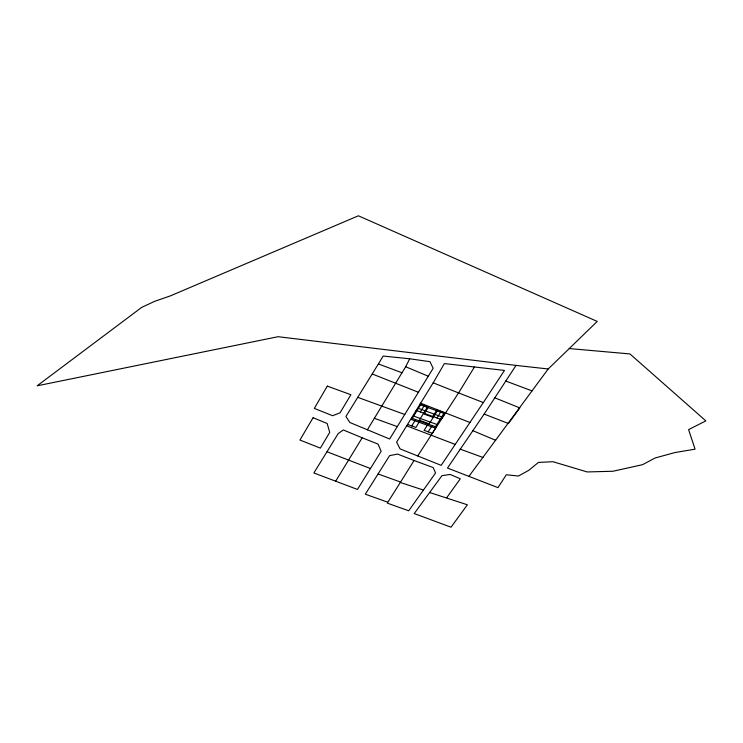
<?xml version="1.0" encoding="UTF-8"?>
<svg xmlns="http://www.w3.org/2000/svg" width="743" height="743" viewBox="0 0 743 743"><rect width="100%" height="100%" fill="white"/><g stroke="black" fill="none" stroke-linecap="round" stroke-linejoin="round"><path stroke-width="1.11" d="M400.31 482.486L414.046 460.511L433.15 467.551L435.584 472.947L408.724 510.785L387.279 503.122L400.31 482.486L423.334 490.027M405.687 366.745L409.727 358.785L429.993 361.692L433.15 368.324L389.648 439.011L349.916 422.526L345.904 416.535L378.382 363.94L402.028 372.782L405.687 366.745L428.349 376.255M433.206 382.84L444.37 363.559L504.478 370.413L483.34 402.557L458.552 392.898L417.687 455.942M378.419 363.968L383.137 356.046L409.727 358.785M367.358 429.863L401.991 372.754M335.641 481.241L362.185 437.785L378.066 444.119L381.15 451.298L357.457 489.442L313.862 472.966L338.204 433.578L343.322 429.965L362.185 437.785M483.312 402.53L441.175 465.341L400.106 448.911L396.604 442.159L433.178 382.812L458.589 392.926L474.554 366.801M411.752 425.934L415.625 419.609M420.334 411.938L424.299 405.464M427.262 407.313L419.284 420.25L429.203 423.826L437.265 410.953M419.767 421.105L415.876 427.42L407.61 424.457M387.716 502.203L365.324 494.197L389.601 455.645L397.589 454.075L414.046 460.511M428.033 424.086L424.104 430.364L432.296 433.299L436.252 427.049M428.2 431.832L432.147 425.563M436.94 417.956L440.971 411.548M441.063 419.461L445.113 413.062L436.819 410.034L432.417 417.074L424.123 414.065L428.479 406.997L420.111 403.941M569.259 348.56L629.934 353.928L705.85 420.891L688.585 429.612L695.076 449.171L675.053 452.533L655.168 457.967L642.528 464.691L612.91 471.257L587.184 471.944L552.894 461.7L538.424 462.443L528.784 470.31L518.373 476.049L506.317 474.749L497.977 487.631L447.481 468.053L484.157 414.092L516.041 365.407L548.204 368.974L597.242 321.422L358.395 215.795L170.463 295.844L154.563 301.37L141.662 307.407L37.15 385.812L278.096 336.709L516.041 365.407M446.719 497.708L460.326 478.761L450.147 474.452L441.964 475.659L414.213 513.562L451.02 527.205L467.384 504.785L429.77 492.563M548.204 368.974L468.777 476.532M357.745 397.338L404.805 414.51M378.215 474.006L400.514 482.04M413.693 416.099L436.893 424.476M411.455 418.105L436.336 427.076M418.402 408.381L441.723 416.86M416.145 410.415L441.203 419.507M374.305 418.263L397.319 426.621M460.075 449.078L482.941 457.456M505.695 381.02L532.137 390.92M470.059 422.516L420.557 403.17M406.727 425.869L455.134 444.379M327.059 451.781L370.608 468.592M484.157 414.092L508.435 423.491L519.831 407.926L494.903 397.858M372.373 374.026L418.56 392.323M472.632 430.596L495.665 440.293M327.301 386.109L314.326 408.39L332.613 415.709L340.034 412.829L350.882 394.719L327.301 386.109M313.082 417.705L299.931 440.042L320.363 448.103L329.716 432.417L327.171 423.491L313.082 417.705M420.547 404.861L411.585 419.554L434.739 427.894L443.915 413.387L420.547 404.861"/></g></svg>
